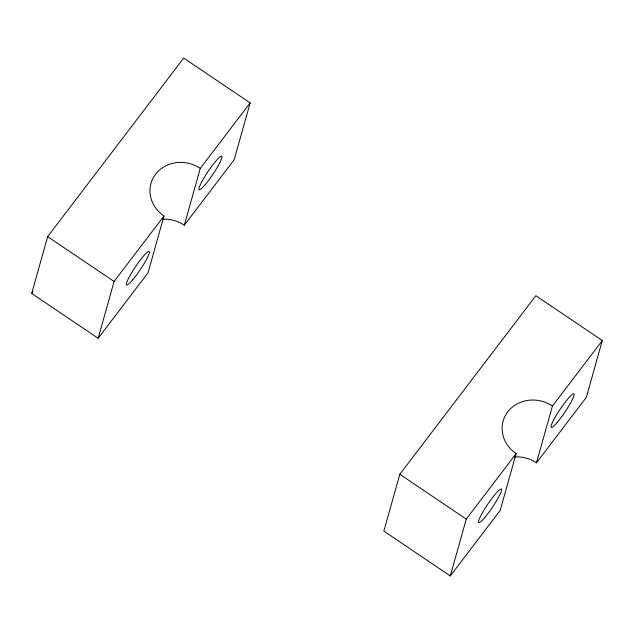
<?xml version="1.0" encoding="UTF-8"?>
<svg xmlns="http://www.w3.org/2000/svg" width="634" height="634" viewBox="0 0 634 634"><rect width="100%" height="100%" fill="white"/><g stroke="black" fill="none" stroke-linecap="round" stroke-linejoin="round"><path stroke-width="0.95" d="M250.153 102.906L200.273 168.382A32.374 29.6 15.7 0 0 155.552 174.255A32.374 29.6 15.7 0 0 163.992 216.004L148.023 272.818L98.143 338.294L31.7 293.455L47.669 236.641L183.709 58.074L250.153 102.906L234.184 159.72L184.296 225.197A32.374 29.6 15.7 0 0 162.962 219.245M98.143 338.294L114.112 281.472L163.992 216.004M184.296 225.197L200.273 168.382M399.816 474.28L383.847 531.094L450.291 575.926L500.171 510.457L516.147 453.635A32.374 29.6 15.7 0 1 507.707 411.894A32.374 29.6 15.7 0 1 552.42 406.022L602.3 340.545L535.857 295.706L399.816 474.28L466.267 519.111L450.291 575.926M514.182 456.94A32.374 29.6 15.7 0 1 536.451 462.836L552.42 406.022M602.3 340.545L586.331 397.359L536.451 462.836M31.7 293.455L32.897 291.878M466.267 519.111L516.147 453.635M47.669 236.641L114.112 281.472M557.389 422.22A20.233 2.79 -56 0 0 574.103 394.245A20.233 2.79 -56 0 0 556.224 415.389A20.233 2.79 -56 0 0 557.389 422.22M484.836 517.455A20.233 2.79 -56 0 0 501.549 489.48A20.233 2.79 -56 0 0 483.671 510.632A20.233 2.79 -56 0 0 484.836 517.455M205.242 184.581A20.233 2.79 -56 0 0 221.955 156.606A20.233 2.79 -56 0 0 204.077 177.758A20.233 2.79 -56 0 0 205.242 184.581M132.688 279.824A20.233 2.79 -56 0 0 149.402 251.841A20.233 2.79 -56 0 0 131.523 272.992A20.233 2.79 -56 0 0 132.688 279.824"/></g></svg>
